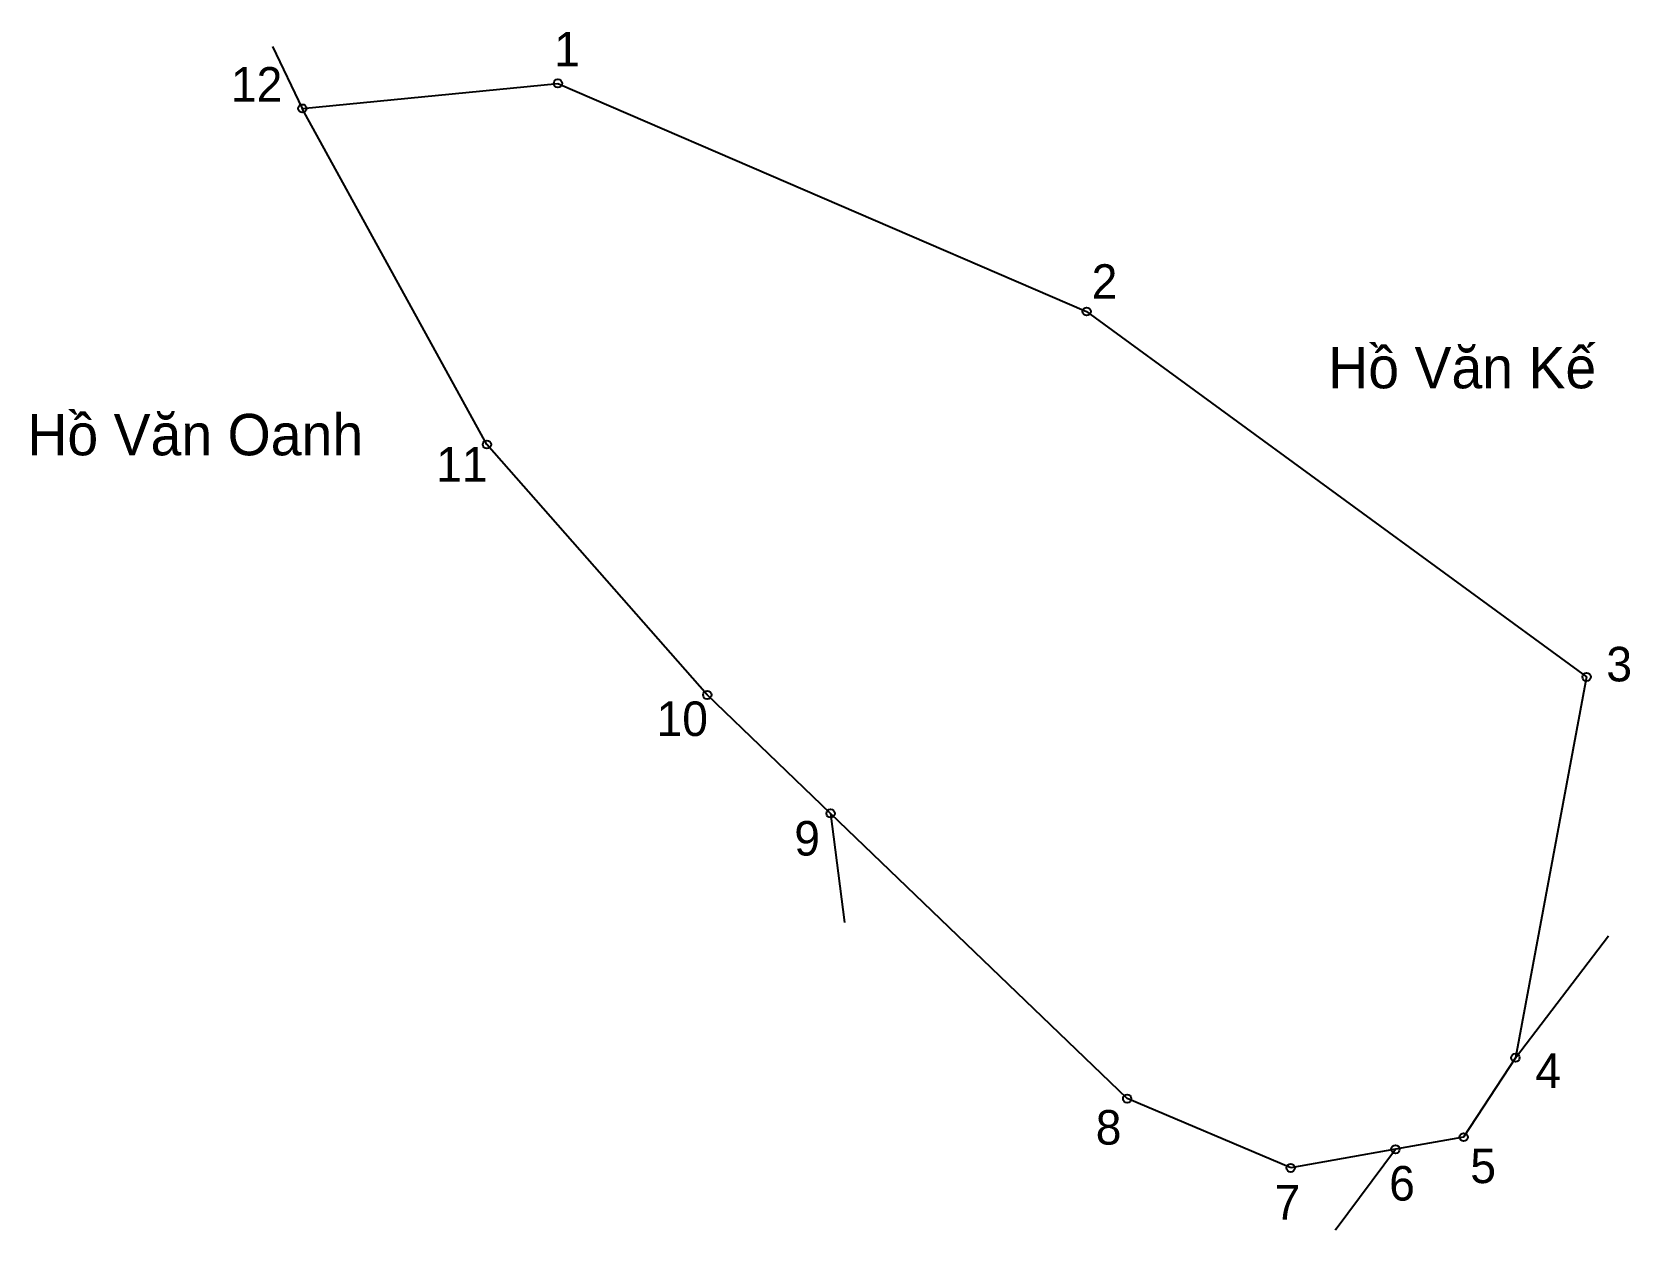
# Model space of a CAD drawing. Extents: x 546769 to 546906, y 1825834 to 1825937.
import ezdxf

# ---------------------------------------------------------------- set-up
doc = ezdxf.new("R2010")
doc.units = 0
for name, color, linetype in [('CanhThua', 7, 'Continuous'), ('MocDinhThua', 7, 'Continuous'), ('RauThua', 7, 'Continuous'), ('SoHieuDinhThua', 7, 'Continuous'), ('TenChuLanCan', 7, 'Continuous')]:
    doc.layers.add(name, color=color, linetype=linetype)

msp = doc.modelspace()

# ---------------------------------------------------------------- linework, layer by layer
at = {"layer": 'CanhThua'}
for p, q in [((546791.74, 1825930.28), (546813.7, 1825932.44)), ((546813.7, 1825932.44), (546859.13, 1825912.83)), ((546807.6, 1825901.4), (546791.74, 1825930.28)), ((546859.13, 1825912.83), (546902.08, 1825881.43)), ((546826.53, 1825879.88), (546807.6, 1825901.4)), ((546902.08, 1825881.43), (546895.97, 1825848.69)), ((546837.13, 1825869.69), (546826.53, 1825879.88)), ((546862.61, 1825845.19), (546837.13, 1825869.69)), ((546895.97, 1825848.69), (546891.52, 1825841.87)), ((546876.66, 1825839.23), (546862.61, 1825845.19)), ((546891.52, 1825841.87), (546885.66, 1825840.83)), ((546885.66, 1825840.83), (546876.66, 1825839.23))]:
    msp.add_line(p, q, dxfattribs=at)
at = {"layer": 'MocDinhThua'}
for centre in [(546813.7, 1825932.44), (546791.74, 1825930.28), (546859.13, 1825912.83), (546807.6, 1825901.4), (546902.08, 1825881.43), (546826.53, 1825879.88), (546837.13, 1825869.69), (546895.97, 1825848.69), (546862.61, 1825845.19), (546885.66, 1825840.83), (546891.52, 1825841.87), (546876.66, 1825839.23)]:
    msp.add_circle(centre, 0.356, dxfattribs=at)
at = {"layer": 'RauThua'}
for p, q in [((546789.19, 1825935.61), (546791.74, 1825930.28)), ((546837.13, 1825869.69), (546838.33, 1825860.31)), ((546895.97, 1825848.69), (546903.96, 1825859.16)), ((546880.58, 1825833.99), (546885.66, 1825840.83)), ((546880.52, 1825833.89), (546880.58, 1825833.99))]:
    msp.add_line(p, q, dxfattribs=at)

# ---------------------------------------------------------------- texts
at = {"layer": 'SoHieuDinhThua'}
for s, height, p in [('1', 2.97, (546813.38, 1825933.89)), ('12', 2.967, (546785.61, 1825930.87)), ('2', 2.97, (546859.56, 1825913.92)), ('11', 2.967, (546803.24, 1825898.21)), ('3', 2.97, (546903.78, 1825881.04)), ('10', 2.967, (546822.18, 1825876.35)), ('9', 2.97, (546834.01, 1825866.07)), ('4', 2.97, (546897.68, 1825846.1)), ('8', 2.97, (546859.91, 1825841.23)), ('5', 2.97, (546892.09, 1825837.92)), ('6', 2.97, (546885.12, 1825836.42)), ('7', 2.97, (546875.27, 1825834.79))]:
    msp.add_text(s, height=height, dxfattribs=at).set_placement(p)
at = {"layer": 'TenChuLanCan'}
for s, height, p in [('Hồ Văn Kế', 3.56, (546879.89, 1825906.23)), ('Hồ Văn Oanh', 3.5604, (546768.12, 1825900.47))]:
    msp.add_text(s, height=height, dxfattribs=at).set_placement(p)

doc.saveas('drawing.dxf')
